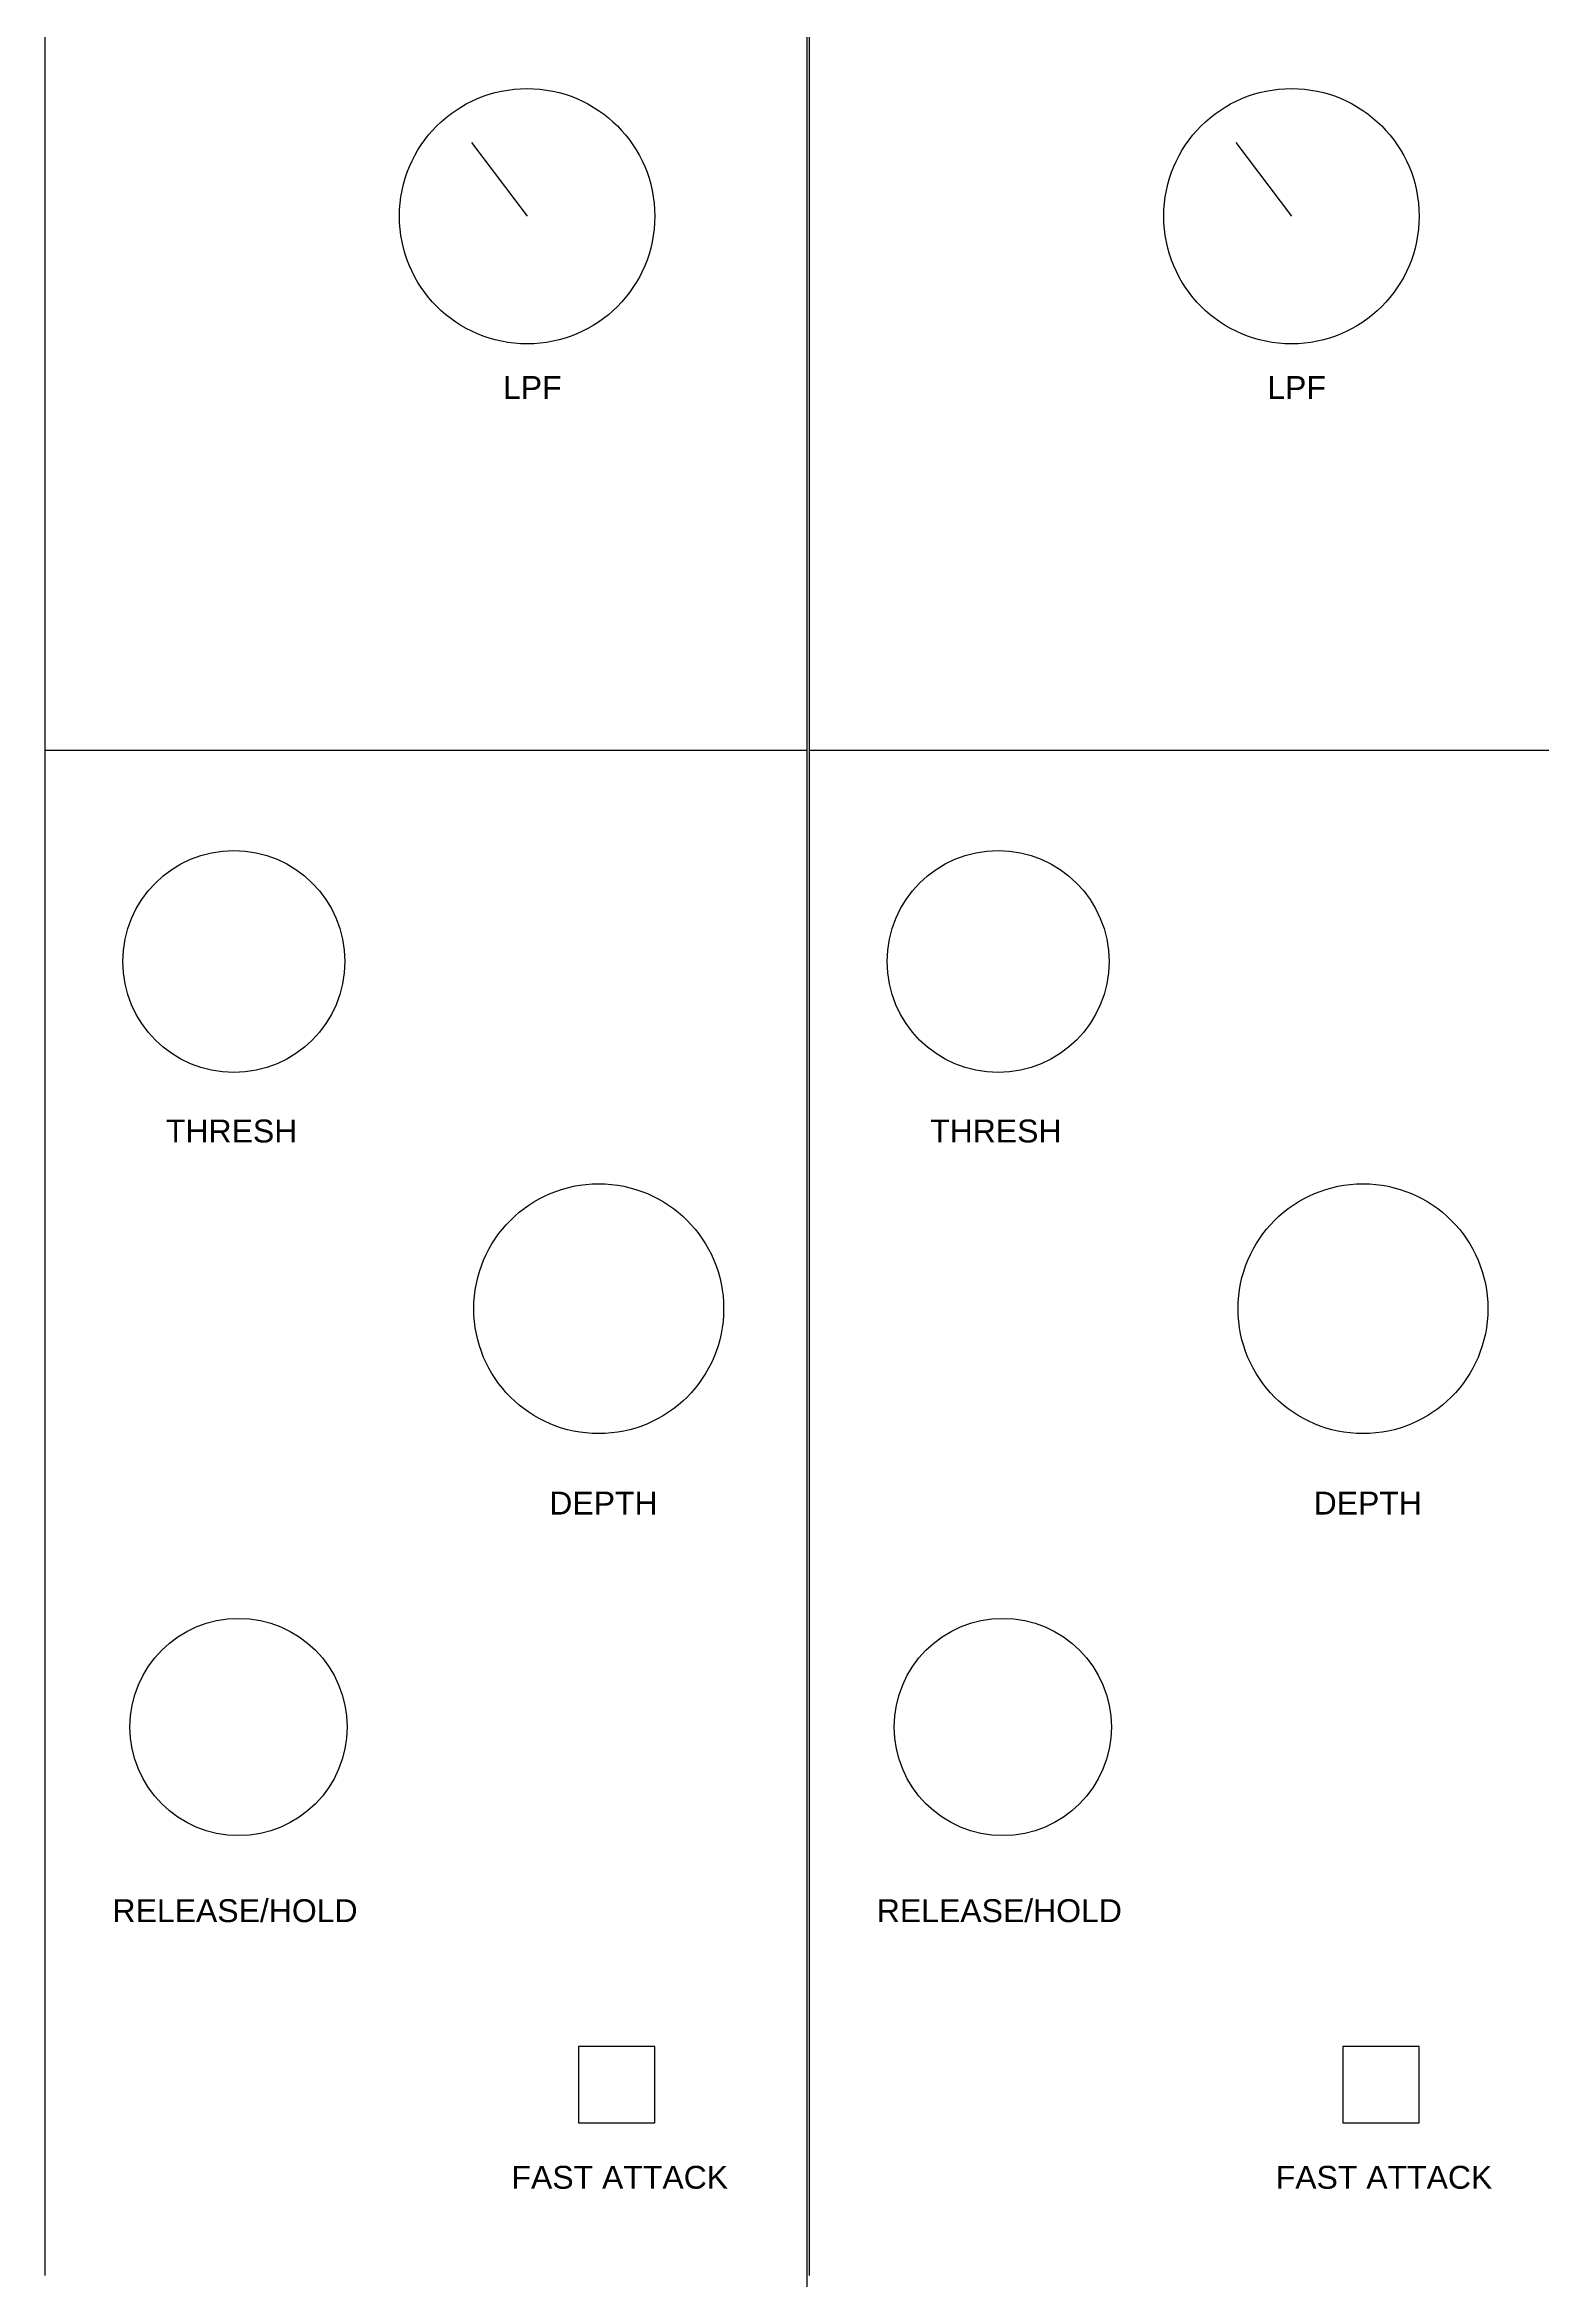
# Model space of a CAD drawing. Header units: inches. Extents: x 0 to 1600, y -1400 to 2600.
# Drawn here: x 0 to 196.2, y 439.5 to 732.5 of the extents above; entities that cross this region are included whole.
import ezdxf

# ---------------------------------------------------------------- set-up
doc = ezdxf.new("R2010")
doc.units = ezdxf.units.IN
doc.header["$MEASUREMENT"] = 0
doc.layers.get('0').update_dxf_attribs({"lineweight": 25, "true_color": 0xffffff})
doc.styles.add('textstyle107', font='')
doc.styles.add('textstyle110', font='')
doc.styles.add('textstyle124', font='')
doc.styles.add('textstyle126', font='')
doc.styles.add('textstyle139', font='')
doc.styles.add('textstyle142', font='')
doc.styles.add('textstyle157', font='')
doc.styles.add('textstyle160', font='')
doc.styles.add('textstyle92', font='')
doc.styles.add('textstyle94', font='')
doc.styles.get('textstyle107').set_extended_font_data('Liberation Sans')
doc.styles.get('textstyle110').set_extended_font_data('Liberation Sans')
doc.styles.get('textstyle124').set_extended_font_data('Liberation Sans')
doc.styles.get('textstyle126').set_extended_font_data('Liberation Sans')
doc.styles.get('textstyle139').set_extended_font_data('Liberation Sans')
doc.styles.get('textstyle142').set_extended_font_data('Liberation Sans')
doc.styles.get('textstyle157').set_extended_font_data('Liberation Sans')
doc.styles.get('textstyle160').set_extended_font_data('Liberation Sans')
doc.styles.get('textstyle92').set_extended_font_data('Liberation Sans')
doc.styles.get('textstyle94').set_extended_font_data('Liberation Sans')

msp = doc.modelspace()

# ---------------------------------------------------------------- linework, layer by layer
for p, q in [((100, -1400), (100, 1200)), ((0, 840), (0, 440)), ((100.22, 840), (100.22, 440)), ((55.98, 719.68), (63.26, 710)), ((156.2, 719.68), (163.48, 710)), ((0, 640), (50, 640)), ((50, 640), (100, 640)), ((100.22, 640), (150.22, 640)), ((150.22, 640), (200.22, 640)), ((70, 470), (70, 460)), ((80, 470), (70, 470)), ((80, 460), (80, 470)), ((170.22, 470), (170.22, 460)), ((180.22, 470), (170.22, 470)), ((180.22, 460), (180.22, 470)), ((70, 460), (80, 460)), ((170.22, 460), (180.22, 460))]:
    msp.add_line(p, q)
for centre, radius in [((63.26, 710), 16.74), ((163.48, 710), 16.74), ((24.8, 612.27), 14.55), ((125.01, 612.27), 14.55), ((72.65, 566.75), 16.38), ((172.86, 566.75), 16.38), ((25.42, 511.9), 14.24), ((125.63, 511.9), 14.24)]:
    msp.add_circle(centre, radius)

# ---------------------------------------------------------------- texts
at = {"char_height": 1, "attachment_point": 5}
for s, insert, style in [('\\C7;\\H3;LPF', (63.94, 687.54), 'textstyle157'), ('\\C7;\\H3;LPF', (164.15, 687.54), 'textstyle160'), ('\\C7;\\H3;THRESH', (24.51, 590.03), 'textstyle92'), ('\\C7;\\H3;THRESH', (124.72, 590.03), 'textstyle94'), ('\\C7;\\H3;DEPTH', (73.27, 541.26), 'textstyle107'), ('\\C7;\\H3;DEPTH', (173.49, 541.26), 'textstyle110'), ('\\C7;\\H3;RELEASE/HOLD', (24.96, 487.8), 'textstyle139'), ('\\C7;\\H3;RELEASE/HOLD', (125.18, 487.8), 'textstyle142'), ('\\C7;\\H3;FAST ATTACK', (75.41, 452.84), 'textstyle124'), ('\\C7;\\H3;FAST ATTACK', (175.62, 452.84), 'textstyle126')]:
    msp.add_mtext(s, dxfattribs=dict(at, insert=insert, style=style))

doc.saveas('drawing.dxf')
